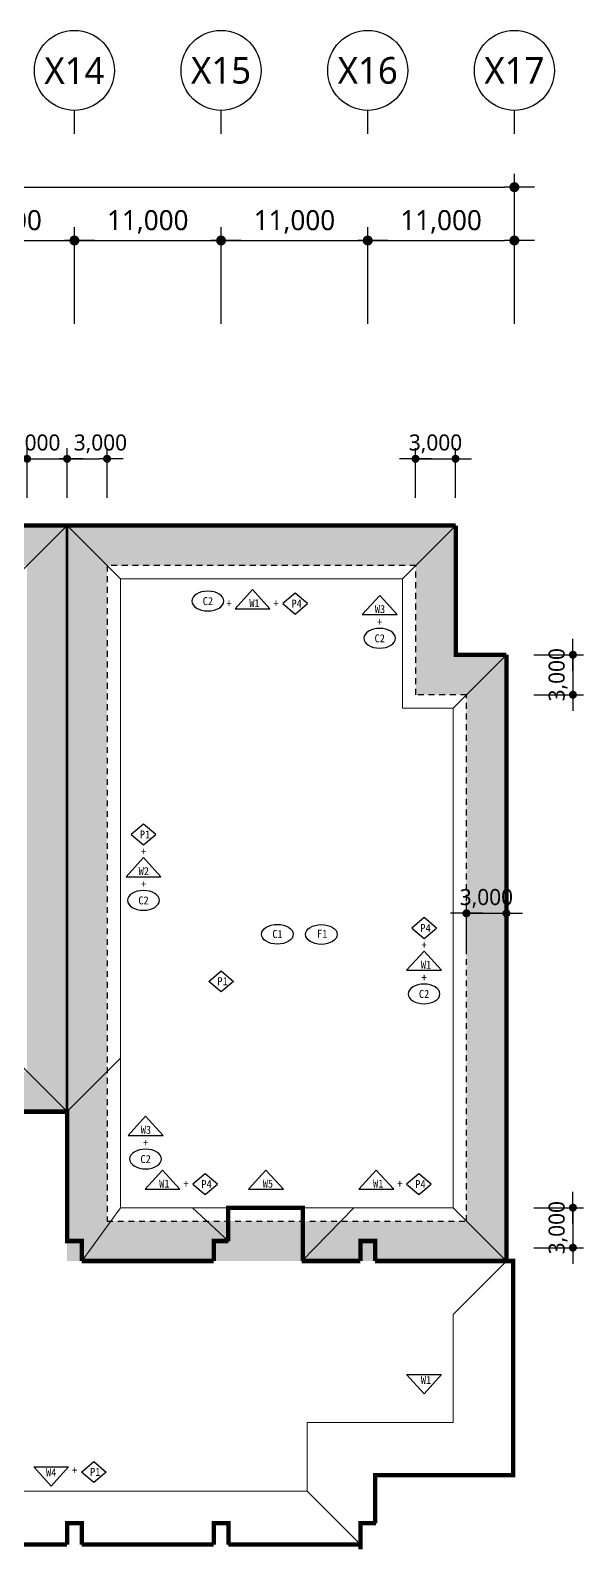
# Model space of a CAD drawing. Header units: millimetres. Extents: x 1915590 to 2257441, y 167795 to 1026436.
# Drawn here: x 2114789 to 2156280, y 318407 to 432436 of the extents above; entities that cross this region are included whole.
import ezdxf
from ezdxf.enums import TextEntityAlignment as Align

# ---------------------------------------------------------------- set-up
doc = ezdxf.new("R2010")
doc.units = ezdxf.units.MM
doc.header["$LTSCALE"] = 5
doc.header["$MEASUREMENT"] = 0
doc.header["$PDSIZE"] = -10
for name, pattern in [('CENTER2', [1.125, 0.75, -0.125, 0.125, -0.125]), ('DASHED', [0.75, 0.5, -0.25]), ('HID', [2, 1.1, -0.9]), ('HIDDEN2', [0.1875, 0.125, -0.0625]), ('PHANTOM2', [1.25, 0.625, -0.125, 0.125, -0.125, 0.125, -0.125])]:
    doc.linetypes.add(name, pattern=pattern)
doc.layers.get('0').update_dxf_attribs({"linetype": 'CONTINUOUS'})
doc.layers.get('Defpoints').update_dxf_attribs({"color": 153, "linetype": 'CONTINUOUS'})
for name, color, linetype, lineweight in [('A-AXIS-BUBL', 7, 'CONTINUOUS', 25), ('A-DIMS', 7, 'CONTINUOUS', 25), ('A-XXXX-HATC', 8, 'CONTINUOUS', 18), ('A-XXXX-TXT2', 3, 'CONTINUOUS', 25), ('S-ELEV-LIN1', 9, 'CONTINUOUS', 20)]:
    doc.layers.add(name, color=color, linetype=linetype, lineweight=lineweight)
for name, color, linetype in [('A-MARK-벽체방열-W1', 3, 'HIDDEN2'), ('A-MARK-벽체방열-W2', 6, 'HIDDEN2'), ('A-MARK-벽체방열-W3', 6, 'CONTINUOUS'), ('A-MARK-벽체방열-W4', 4, 'CONTINUOUS'), ('text', 3, 'CONTINUOUS'), ('일람 벽체', 7, 'CONTINUOUS')]:
    doc.layers.add(name, color=color, linetype=linetype)
doc.styles.add('HY울릉도L', font='')
doc.styles.add('돋움체', font='')
doc.styles.add('맑은고딕', font='malgun.ttf')
doc.styles.get('HY울릉도L').set_extended_font_data('HYwulM')
doc.styles.get('돋움체').set_extended_font_data('DotumChe')
doc.dimstyles.new('CDIM', dxfattribs={"dimtxt": 3, "dimasz": 1.5, "dimexe": 2, "dimexo": 1, "dimgap": 1, "dimtad": 1, "dimdec": 0, "dimrnd": 0.5, "dimzin": 0, "dimdsep": 32, "dimlunit": 6, "dimtxsty": 'HY울릉도L', "dimblk1": '_CIDOT', "dimblk2": '_CIDOT', "dimsah": 1, "dimcen": 5.5, "dimclrd": 2, "dimclre": 2, "dimclrt": 7, "dimadec": 0, "dimazin": 0, "dimtfac": 1, "dimtdec": 0, "dimtix": 1, "dimtmove": 2, "dimatfit": 1, "dimldrblk": '_CIDOT', "dimfxl": 1, "dimtolj": 1, "dimtzin": 0, "dimlwd": -1, "dimarcsym": 0})

# ---------------------------------------------------------------- blocks, each defined once
blk = doc.blocks.new('_CIDOT')
at = {"color": 0, "linetype": 'ByBlock'}
blk.add_line((2, 0), (-1, 0), dxfattribs=at)
at = {"color": 0, "linetype": 'ByBlock', "const_width": 0.5}
blk.add_lwpolyline([(-0.25, 0, 1), (0.25, 0, 1)], format="xyb", close=True, dxfattribs=at)
blk = doc.blocks.new('*D36')
at = {"layer": 'A-DIMS', "lineweight": -2, "transparency": 16777216}
for p, q in [((258693, 255621), (258693, 262871)), ((269693, 255621), (269693, 262871))]:
    blk.add_line(p, q, dxfattribs=at)
at = {"layer": 'A-DIMS', "transparency": 16777216}
blk.add_line((259443, 261871), (268943, 261871), dxfattribs=at)
at = {"layer": 'Defpoints', "color": 0, "transparency": 16777216}
for p in [(269693, 261871), (258693, 255121), (269693, 255121)]:
    blk.add_point(p, dxfattribs=at)
at = {"layer": 'A-DIMS', "transparency": 16777216, "xscale": 750, "yscale": 750, "zscale": 750, "rotation": 180}
blk.add_blockref('_CIDOT', (258693, 261871), dxfattribs=at)
at = {"layer": 'A-DIMS', "transparency": 16777216, "xscale": 750, "yscale": 750, "zscale": 750}
blk.add_blockref('_CIDOT', (269693, 261871), dxfattribs=at)
at = {"layer": 'A-DIMS', "color": 3, "transparency": 16777216, "insert": (264193, 263263), "char_height": 1500, "attachment_point": 5, "style": '맑은고딕'}
blk.add_mtext('\\A1;11,000', dxfattribs=at)
blk = doc.blocks.new('*D37')
at = {"layer": 'A-DIMS', "lineweight": -2, "transparency": 16777216}
for p, q in [((269693, 255621), (269693, 262871)), ((280693, 255621), (280693, 262871))]:
    blk.add_line(p, q, dxfattribs=at)
at = {"layer": 'A-DIMS', "transparency": 16777216}
blk.add_line((270443, 261871), (279943, 261871), dxfattribs=at)
at = {"layer": 'Defpoints', "color": 0, "transparency": 16777216}
for p in [(280693, 261871), (269693, 255121), (280693, 255121)]:
    blk.add_point(p, dxfattribs=at)
at = {"layer": 'A-DIMS', "transparency": 16777216, "xscale": 750, "yscale": 750, "zscale": 750, "rotation": 180}
blk.add_blockref('_CIDOT', (269693, 261871), dxfattribs=at)
at = {"layer": 'A-DIMS', "transparency": 16777216, "xscale": 750, "yscale": 750, "zscale": 750}
blk.add_blockref('_CIDOT', (280693, 261871), dxfattribs=at)
at = {"layer": 'A-DIMS', "color": 3, "transparency": 16777216, "insert": (275193, 263263), "char_height": 1500, "attachment_point": 5, "style": '맑은고딕'}
blk.add_mtext('\\A1;11,000', dxfattribs=at)
blk = doc.blocks.new('*D38')
at = {"layer": 'A-DIMS', "lineweight": -2, "transparency": 16777216}
for p, q in [((280693, 255621), (280693, 262871)), ((291693, 255621), (291693, 262871))]:
    blk.add_line(p, q, dxfattribs=at)
at = {"layer": 'A-DIMS', "transparency": 16777216}
blk.add_line((281443, 261871), (290943, 261871), dxfattribs=at)
at = {"layer": 'Defpoints', "color": 0, "transparency": 16777216}
for p in [(291693, 261871), (280693, 255121), (291693, 255121)]:
    blk.add_point(p, dxfattribs=at)
at = {"layer": 'A-DIMS', "transparency": 16777216, "xscale": 750, "yscale": 750, "zscale": 750, "rotation": 180}
blk.add_blockref('_CIDOT', (280693, 261871), dxfattribs=at)
at = {"layer": 'A-DIMS', "transparency": 16777216, "xscale": 750, "yscale": 750, "zscale": 750}
blk.add_blockref('_CIDOT', (291693, 261871), dxfattribs=at)
at = {"layer": 'A-DIMS', "color": 3, "transparency": 16777216, "insert": (286193, 263263), "char_height": 1500, "attachment_point": 5, "style": '맑은고딕'}
blk.add_mtext('\\A1;11,000', dxfattribs=at)
blk = doc.blocks.new('*D39')
at = {"layer": 'A-DIMS', "lineweight": -2, "transparency": 16777216}
for p, q in [((126693, 255621), (126693, 266871)), ((302693, 255621), (302693, 266871))]:
    blk.add_line(p, q, dxfattribs=at)
at = {"layer": 'A-DIMS', "transparency": 16777216}
blk.add_line((127443, 265871), (301943, 265871), dxfattribs=at)
at = {"layer": 'Defpoints', "color": 0, "transparency": 16777216}
for p in [(302693, 265871), (126693, 255121), (302693, 255121)]:
    blk.add_point(p, dxfattribs=at)
at = {"layer": 'A-DIMS', "transparency": 16777216, "xscale": 750, "yscale": 750, "zscale": 750, "rotation": 180}
blk.add_blockref('_CIDOT', (126693, 265871), dxfattribs=at)
at = {"layer": 'A-DIMS', "transparency": 16777216, "xscale": 750, "yscale": 750, "zscale": 750}
blk.add_blockref('_CIDOT', (302693, 265871), dxfattribs=at)
at = {"layer": 'A-DIMS', "color": 3, "transparency": 16777216, "insert": (214693, 267263), "char_height": 1500, "attachment_point": 5, "style": '맑은고딕'}
blk.add_mtext('\\A1;176,000', dxfattribs=at)
blk = doc.blocks.new('*D40')
at = {"layer": 'A-DIMS', "lineweight": -2, "transparency": 16777216}
for p, q in [((291693, 255621), (291693, 262871)), ((302693, 255621), (302693, 262871))]:
    blk.add_line(p, q, dxfattribs=at)
at = {"layer": 'A-DIMS', "transparency": 16777216}
blk.add_line((292443, 261871), (301943, 261871), dxfattribs=at)
at = {"layer": 'Defpoints', "color": 0, "transparency": 16777216}
for p in [(302693, 261871), (291693, 255121), (302693, 255121)]:
    blk.add_point(p, dxfattribs=at)
at = {"layer": 'A-DIMS', "transparency": 16777216, "xscale": 750, "yscale": 750, "zscale": 750, "rotation": 180}
blk.add_blockref('_CIDOT', (291693, 261871), dxfattribs=at)
at = {"layer": 'A-DIMS', "transparency": 16777216, "xscale": 750, "yscale": 750, "zscale": 750}
blk.add_blockref('_CIDOT', (302693, 261871), dxfattribs=at)
at = {"layer": 'A-DIMS', "color": 3, "transparency": 16777216, "insert": (297193, 263263), "char_height": 1500, "attachment_point": 5, "style": '맑은고딕'}
blk.add_mtext('\\A1;11,000', dxfattribs=at)
blk = doc.blocks.new('*D57')
at = {"layer": 'A-DIMS', "transparency": 16777216}
for p, q in [((2155480, 386236), (2155480, 386836)), ((2155480, 385636), (2155480, 382636)), ((2155480, 382036), (2155480, 381436))]:
    blk.add_line(p, q, dxfattribs=at)
at = {"layer": 'A-DIMS', "lineweight": -2, "transparency": 16777216}
for p, q in [((2152540, 385636), (2156280, 385636)), ((2152540, 382636), (2156280, 382636))]:
    blk.add_line(p, q, dxfattribs=at)
at = {"layer": 'Defpoints', "color": 0, "transparency": 16777216}
for p in [(2152140, 385636), (2152140, 382636), (2155480, 382636)]:
    blk.add_point(p, dxfattribs=at)
at = {"layer": 'A-DIMS', "transparency": 16777216, "xscale": 600, "yscale": 600, "zscale": 600}
for p, rotation in [((2155480, 385636), 270), ((2155480, 382636), 90)]:
    blk.add_blockref('_CIDOT', p, dxfattribs=dict(at, rotation=rotation))
at = {"layer": 'A-DIMS', "color": 3, "transparency": 16777216, "insert": (2154366, 384136), "char_height": 1200, "attachment_point": 5, "rotation": 90, "style": '맑은고딕'}
blk.add_mtext('\\A1;3,000', dxfattribs=at)
blk = doc.blocks.new('*D64')
at = {"layer": 'A-DIMS', "transparency": 16777216}
for p, q in [((2143073, 400326), (2142473, 400326)), ((2143673, 400326), (2146673, 400326)), ((2147273, 400326), (2147873, 400326))]:
    blk.add_line(p, q, dxfattribs=at)
at = {"layer": 'A-DIMS', "lineweight": -2, "transparency": 16777216}
for p, q in [((2143673, 397386), (2143673, 401126)), ((2146673, 397386), (2146673, 401126))]:
    blk.add_line(p, q, dxfattribs=at)
at = {"layer": 'Defpoints', "color": 0, "transparency": 16777216}
for p in [(2146673, 400326), (2143673, 396986), (2146673, 396986)]:
    blk.add_point(p, dxfattribs=at)
at = {"layer": 'A-DIMS', "transparency": 16777216, "xscale": 600, "yscale": 600, "zscale": 600}
blk.add_blockref('_CIDOT', (2143673, 400326), dxfattribs=at)
at = {"layer": 'A-DIMS', "transparency": 16777216, "xscale": 600, "yscale": 600, "zscale": 600, "rotation": 180}
blk.add_blockref('_CIDOT', (2146673, 400326), dxfattribs=at)
at = {"layer": 'A-DIMS', "color": 3, "transparency": 16777216, "insert": (2145173, 401440), "char_height": 1200, "attachment_point": 5, "style": '맑은고딕'}
blk.add_mtext('\\A1;3,000', dxfattribs=at)
blk = doc.blocks.new('*D65')
at = {"layer": 'A-DIMS', "lineweight": -2, "transparency": 16777216}
for p, q in [((2117540, 397386), (2117540, 401126)), ((2120540, 397386), (2120540, 401126))]:
    blk.add_line(p, q, dxfattribs=at)
at = {"layer": 'A-DIMS', "transparency": 16777216}
blk.add_line((2118140, 400326), (2119940, 400326), dxfattribs=at)
at = {"layer": 'Defpoints', "color": 0, "transparency": 16777216}
for p in [(2120540, 400326), (2117540, 396986), (2120540, 396986)]:
    blk.add_point(p, dxfattribs=at)
at = {"layer": 'A-DIMS', "transparency": 16777216, "xscale": 600, "yscale": 600, "zscale": 600, "rotation": 180}
blk.add_blockref('_CIDOT', (2117540, 400326), dxfattribs=at)
at = {"layer": 'A-DIMS', "transparency": 16777216, "xscale": 600, "yscale": 600, "zscale": 600}
blk.add_blockref('_CIDOT', (2120540, 400326), dxfattribs=at)
at = {"layer": 'A-DIMS', "color": 3, "transparency": 16777216, "insert": (2120040, 401440), "char_height": 1200, "attachment_point": 5, "style": '맑은고딕'}
blk.add_mtext('\\A1;3,000', dxfattribs=at)
blk = doc.blocks.new('*D66')
at = {"layer": 'A-DIMS', "lineweight": -2, "transparency": 16777216}
for p, q in [((2114540, 397386), (2114540, 401126)), ((2117540, 397386), (2117540, 401126))]:
    blk.add_line(p, q, dxfattribs=at)
at = {"layer": 'A-DIMS', "transparency": 16777216}
blk.add_line((2115140, 400326), (2116940, 400326), dxfattribs=at)
at = {"layer": 'Defpoints', "color": 0, "transparency": 16777216}
for p in [(2117540, 400326), (2114540, 396986), (2117540, 396986)]:
    blk.add_point(p, dxfattribs=at)
at = {"layer": 'A-DIMS', "transparency": 16777216, "xscale": 600, "yscale": 600, "zscale": 600, "rotation": 180}
blk.add_blockref('_CIDOT', (2114540, 400326), dxfattribs=at)
at = {"layer": 'A-DIMS', "transparency": 16777216, "xscale": 600, "yscale": 600, "zscale": 600}
blk.add_blockref('_CIDOT', (2117540, 400326), dxfattribs=at)
at = {"layer": 'A-DIMS', "color": 3, "transparency": 16777216, "insert": (2115040, 401440), "char_height": 1200, "attachment_point": 5, "style": '맑은고딕'}
blk.add_mtext('\\A1;3,000', dxfattribs=at)
blk = doc.blocks.new('*D60')
at = {"layer": 'A-DIMS', "transparency": 16777216}
for p, q in [((2155480, 344786), (2155480, 345386)), ((2155480, 344186), (2155480, 341186)), ((2155480, 340586), (2155480, 339986))]:
    blk.add_line(p, q, dxfattribs=at)
at = {"layer": 'A-DIMS', "lineweight": -2, "transparency": 16777216}
for p, q in [((2152540, 344186), (2156280, 344186)), ((2152540, 341186), (2156280, 341186))]:
    blk.add_line(p, q, dxfattribs=at)
at = {"layer": 'Defpoints', "color": 0, "transparency": 16777216}
for p in [(2152140, 344186), (2152140, 341186), (2155480, 341186)]:
    blk.add_point(p, dxfattribs=at)
at = {"layer": 'A-DIMS', "transparency": 16777216, "xscale": 600, "yscale": 600, "zscale": 600}
for p, rotation in [((2155480, 344186), 270), ((2155480, 341186), 90)]:
    blk.add_blockref('_CIDOT', p, dxfattribs=dict(at, rotation=rotation))
at = {"layer": 'A-DIMS', "color": 3, "transparency": 16777216, "insert": (2154366, 342686), "char_height": 1200, "attachment_point": 5, "rotation": 90, "style": '맑은고딕'}
blk.add_mtext('\\A1;3,000', dxfattribs=at)
blk = doc.blocks.new('*D61')
at = {"layer": 'A-DIMS', "transparency": 16777216}
for p, q in [((2146890, 366251), (2146290, 366251)), ((2147490, 366251), (2150490, 366251)), ((2151090, 366251), (2151690, 366251))]:
    blk.add_line(p, q, dxfattribs=at)
at = {"layer": 'A-DIMS', "lineweight": -2, "transparency": 16777216}
for p, q in [((2147490, 363311), (2147490, 367051)), ((2150490, 363311), (2150490, 367051))]:
    blk.add_line(p, q, dxfattribs=at)
at = {"layer": 'Defpoints', "color": 0, "transparency": 16777216}
for p in [(2150490, 366251), (2147490, 362911), (2150490, 362911)]:
    blk.add_point(p, dxfattribs=at)
at = {"layer": 'A-DIMS', "transparency": 16777216, "xscale": 600, "yscale": 600, "zscale": 600}
blk.add_blockref('_CIDOT', (2147490, 366251), dxfattribs=at)
at = {"layer": 'A-DIMS', "transparency": 16777216, "xscale": 600, "yscale": 600, "zscale": 600, "rotation": 180}
blk.add_blockref('_CIDOT', (2150490, 366251), dxfattribs=at)
at = {"layer": 'A-DIMS', "color": 3, "transparency": 16777216, "insert": (2148990, 367365), "char_height": 1200, "attachment_point": 5, "style": '맑은고딕'}
blk.add_mtext('\\A1;3,000', dxfattribs=at)
blk = doc.blocks.new('DIM(210222)')
for p, q in [((269693, 269870.6), (269693, 271620.6)), ((280693, 269870.6), (280693, 271620.6)), ((291693, 269870.6), (291693, 271620.6)), ((302693, 269870.6), (302693, 271620.6))]:
    blk.add_line(p, q)
at = {"layer": 'A-AXIS-BUBL', "ltscale": 0.2}
for centre in [(269693, 274620.6), (280693, 274620.6), (291693, 274620.6), (302693, 274620.6)]:
    blk.add_circle(centre, 3000, dxfattribs=at)
at = {"layer": 'A-XXXX-TXT2', "ltscale": 0.2, "style": '맑은고딕'}
for s, p in [('X14', (269693, 274620.6)), ('X15', (280693, 274620.6)), ('X16', (291693, 274620.6)), ('X17', (302693, 274620.6))]:
    blk.add_text(s, height=2000, dxfattribs=at).set_placement(p, align=Align.MIDDLE)
at = {"layer": 'A-DIMS'}
for p1, p2, distance, picture, middle in [((126693, 255120.6), (302693, 255120.6), 10750, '*D39', (214693, 267263.4)), ((258693, 255120.6), (269693, 255120.6), 6750, '*D36', (264193, 263263.4)), ((269693, 255120.6), (280693, 255120.6), 6750, '*D37', (275193, 263263.4)), ((280693, 255120.6), (291693, 255120.6), 6750, '*D38', (286193, 263263.4)), ((291693, 255120.6), (302693, 255120.6), 6750, '*D40', (297193, 263263.4))]:
    dim = blk.add_aligned_dim(p1=p1, p2=p2, distance=distance, dimstyle='CDIM', override={"dimscale": 500, "dimtxsty": '맑은고딕', "dimclrd": 256, "dimclre": 256, "dimclrt": 3}, dxfattribs=at)
    dim.commit()
    dim.dimension.update_dxf_attribs({"geometry": picture, "text_midpoint": middle})

msp = doc.modelspace()

# ---------------------------------------------------------------- hatches: boundary and pattern name
at = {"layer": 'A-XXXX-HATC'}
h = msp.add_hatch(dxfattribs=at)
h.set_pattern_fill('ANSI33', color=256, scale=5000)
h.paths.add_polyline_path([(2117540.1, 340185.7), (2150490.1, 340185.7), (2150490.1, 385635.7), (2146690.1, 385635.7), (2146690.1, 395318.2), (2117540.1, 395318.2)])
h.paths.add_polyline_path([(2120540.1, 343185.7), (2120540.1, 392318.2), (2143690.1, 392318.2), (2143690.1, 382635.7), (2147490.1, 382635.7), (2147490.1, 343185.7)], flags=16)
h.paths.add_polyline_path([(2085640.1, 340185.7), (2113740.1, 340185.7), (2113740.1, 351385.7), (2117540.1, 351385.7), (2117540.1, 395318.2), (2089440.1, 395318.2), (2089440.1, 385635.7), (2085640.1, 385635.7)])
h.paths.add_polyline_path([(2088640.1, 343185.7), (2088640.1, 382635.7), (2092440.1, 382635.7), (2092440.1, 392318.2), (2114540.1, 392318.2), (2114540.1, 354385.7), (2110740.1, 354385.7), (2110740.1, 343185.7)], flags=16)
h.paths.add_polyline_path([(2056440.1, 340185.7), (2085640.1, 340185.7), (2085640.1, 385635.7), (2085640.1, 395335.7), (2052640.1, 395335.7), (2052640.1, 351385.7), (2056440.1, 351385.7)])
h.paths.add_polyline_path([(2059440.1, 343185.7), (2059440.1, 354385.7), (2055640.1, 354385.7), (2055640.1, 392335.7), (2082640.1, 392335.7), (2082640.1, 343185.7)], flags=16)
h.paths.add_polyline_path([(2019690.1, 340185.7), (2052640.1, 340185.7), (2052640.1, 395335.7), (2023490.1, 395335.7), (2023490.1, 385635.7), (2019690.1, 385635.7)])
h.paths.add_polyline_path([(2022690.1, 343185.7), (2022690.1, 382635.7), (2026490.1, 382635.7), (2026490.1, 392335.7), (2049640.1, 392335.7), (2049640.1, 343185.7)], flags=16)

# ---------------------------------------------------------------- linework, layer by layer
at = {"layer": 'A-MARK-벽체방열-W1', "linetype": 'DASHED', "ltscale": 200, "const_width": 200}
msp.add_lwpolyline([(2117540.1, 395335.7), (2117540.1, 351385.7)], dxfattribs=at)
at = {"layer": 'A-MARK-벽체방열-W2', "ltscale": 300, "const_width": 333.3}
for points in [[(2146690.1, 395318.2), (2089440.1, 395318.2)], [(2140640.1, 340185.7), (2150490.1, 340185.7), (2150490.1, 385635.7)], [(2118640.1, 340185.7), (2128540.1, 340185.7)], [(2135140.1, 340185.7), (2139540.1, 340185.7)], [(2140640.1, 320535.7), (2140640.1, 324135.7), (2150990.1, 324135.7), (2150990.1, 340185.7), (2150490.1, 340185.7)]]:
    msp.add_lwpolyline(points, dxfattribs=at)
at = {"layer": 'A-MARK-벽체방열-W3', "linetype": 'PHANTOM2', "ltscale": 300, "const_width": 333.3}
for points in [[(2150490.1, 385635.7), (2146690.1, 385635.7), (2146690.1, 395318.2)], [(2118640.1, 340185.7), (2118640.1, 341685.7), (2117540.1, 341685.7), (2117540.1, 351385.7), (2113740.1, 351385.7), (2113740.1, 341385.7)], [(2128540.1, 340185.7), (2128540.1, 341685.7), (2129640.1, 341685.7)], [(2140702.9, 320535.7), (2139540.1, 320535.7), (2139540.1, 318573.2)]]:
    msp.add_lwpolyline(points, dxfattribs=at)
at = {"layer": 'A-MARK-벽체방열-W3', "linetype": 'HID', "ltscale": 80}
msp.add_lwpolyline([(2120540.1, 343185.7), (2147490.1, 343185.7), (2147490.1, 382635.7), (2143690.1, 382635.7), (2143690.1, 392318.2), (2120540.1, 392318.2)], close=True, dxfattribs=at)
at = {"layer": 'A-MARK-벽체방열-W3', "linetype": 'PHANTOM2', "ltscale": 150, "const_width": 333.3}
for points in [[(2140640.1, 340185.7), (2140640.1, 341685.7), (2139540.1, 341685.7), (2139540.1, 340185.7)], [(2118640.1, 318935.7), (2118640.1, 320535.7), (2117540.1, 320535.7), (2117540.1, 318935.7)], [(2129640.1, 318935.7), (2129640.1, 320535.7), (2128540.1, 320535.7), (2128540.1, 318935.7)]]:
    msp.add_lwpolyline(points, dxfattribs=at)
at = {"layer": 'A-MARK-벽체방열-W4', "linetype": 'CENTER2', "ltscale": 200, "const_width": 333}
msp.add_lwpolyline([(2135222, 340185.7), (2135222, 344166), (2129622, 344166), (2129622, 341666)], dxfattribs=at)
at = {"layer": 'A-MARK-벽체방열-W4', "const_width": 333.3}
for points in [[(2117540.1, 318935.7), (2107640.1, 318935.7)], [(2118640.1, 318935.7), (2128540.1, 318935.7)], [(2139540.1, 318935.7), (2129640.1, 318935.7)]]:
    msp.add_lwpolyline(points, dxfattribs=at)
at = {"layer": 'S-ELEV-LIN1'}
for p, q in [((2117540.1, 395335.7), (2121540.1, 391335.7)), ((2146690.1, 395335.7), (2142690.1, 391335.7)), ((2150490.1, 385635.7), (2146490.1, 381635.7)), ((2117540.1, 351385.7), (2121540.1, 355385.7)), ((2118640.1, 340185.7), (2121540.1, 344185.7)), ((2126940.1, 344185.7), (2129640.1, 341685.7)), ((2139040.1, 344185.7), (2135140.1, 340185.7)), ((2150490.1, 340185.7), (2146490.1, 344185.7)), ((2150490.1, 340185.7), (2146490.1, 336185.7)), ((2139540.1, 318935.7), (2135540.1, 322935.7))]:
    msp.add_line(p, q, dxfattribs=at)
for points in [[(2117540.1, 395335.7), (2113540.1, 391335.7), (2093440.1, 391268.2), (2093440.1, 381635.7), (2089640.1, 381635.7), (2089640.1, 344185.7), (2109590.1, 344185.7), (2109590.1, 355385.7), (2113540.1, 355385.7), (2117540.1, 351385.7)], [(2146490.1, 336185.7), (2146490.1, 328080.5), (2135540.1, 328080.5), (2135540.1, 322935.7), (2023515.1, 322935.7), (2023515.1, 336360.7), (2019690.1, 340185.7)]]:
    msp.add_lwpolyline(points, dxfattribs=at)
msp.add_lwpolyline([(2121540.1, 344185.7), (2146490.1, 344185.7), (2146490.1, 381635.7), (2142690.1, 381635.7), (2142690.1, 391318.2), (2121540.1, 391318.2)], close=True, dxfattribs=at)
at = {"layer": '일람 벽체'}
for points in [[(2130144.7, 389088.4), (2132755.3, 389088.4), (2131450, 390526.8)], [(2133720.7, 389470), (2134648.4, 388686.4), (2135576.1, 389470), (2134648.4, 390253.7)], [(2139681.8, 388643.7), (2142292.4, 388643.7), (2140987.1, 390082.1)], [(2122344.6, 372160.7), (2123272.3, 371377.1), (2124199.9, 372160.7), (2123272.3, 372944.4)], [(2121967, 368995.8), (2124577.5, 368995.8), (2123272.3, 370434.2)], [(2143386.9, 365149), (2144314.6, 364365.3), (2145242.2, 365149), (2144314.6, 365932.6)], [(2143009.3, 361984.1), (2145619.9, 361984.1), (2144314.6, 363422.4)], [(2128162.4, 361152), (2129090.1, 361935.7), (2130017.7, 361152), (2129090.1, 360368.3)], [(2122123.7, 349607), (2124734.3, 349607), (2123429, 351045.4)], [(2123384.6, 345569.9), (2125995.2, 345569.9), (2124689.9, 347008.3)], [(2126960.6, 345951.6), (2127888.2, 345167.9), (2128815.9, 345951.6), (2127888.2, 346735.2)], [(2131152.6, 345569.9), (2133763.2, 345569.9), (2132457.9, 347008.3)], [(2139426.6, 345569.9), (2142037.2, 345569.9), (2140731.9, 347008.3)], [(2143002.6, 345951.6), (2143930.3, 345167.9), (2144857.9, 345951.6), (2143930.3, 346735.2)], [(2143009.3, 331679.3), (2145619.9, 331679.3), (2144314.6, 330240.9)], [(2118613.1, 324370.5), (2119540.7, 325154.1), (2120468.4, 324370.5), (2119540.7, 323586.8)], [(2115037.1, 324752.1), (2117647.7, 324752.1), (2116342.4, 323313.7)]]:
    msp.add_lwpolyline(points, close=True, dxfattribs=at)
at = {"layer": '일람 벽체', "extrusion": (0, 0, -1)}
for centre in [(2128097.8, 389660.3), (2140984.1, 386871.2), (2123269.3, 367223.3), (2144311.6, 360211.6), (2123426.1, 347834.5)]:
    msp.add_ellipse(centre, major_axis=(1192.8, 0), ratio=0.62025674, dxfattribs=at)
at = {"layer": '일람 벽체'}
for centre in [(2133315, 364683.1), (2136610.8, 364666.2)]:
    msp.add_ellipse(centre, major_axis=(1192.8, 0), ratio=0.62025674, dxfattribs=at)

# ---------------------------------------------------------------- block references
msp.add_blockref('DIM(210222)', (1848397, 154815.1))

# ---------------------------------------------------------------- texts
at = {"layer": 'text', "style": '돋움체'}
for s, p in [('C2', (2128103.4, 389657.5)), ('+', (2129692, 389494.9)), ('W1', (2131595.4, 389507.2)), ('+', (2133217.6, 389494.9)), ('P4', (2134759.4, 389470)), ('W3', (2141010.2, 389062.5)), ('+', (2140991.9, 388096.1)), ('C2', (2140989.7, 386868.4)), ('P1', (2123383.3, 372160.7)), ('+', (2123277, 370892.9)), ('W2', (2123296.2, 369414.7)), ('+', (2123277, 368448.3)), ('C2', (2123274.9, 367220.5)), ('C1', (2133320.6, 364700.3)), ('F1', (2136676.7, 364720.5)), ('P4', (2144425.6, 365149)), ('+', (2144319.4, 363881.1)), ('W1', (2144460, 362402.9)), ('+', (2144319.4, 361436.5)), ('P1', (2129201.1, 361164)), ('C2', (2144317.2, 360208.8)), ('W3', (2123452.2, 350025.9)), ('+', (2123433.8, 349059.5)), ('C2', (2123431.7, 347831.7)), ('W1', (2124835.3, 345988.8)), ('+', (2126457.4, 345976.4)), ('P4', (2127999.3, 345951.6)), ('W5', (2132603.3, 345988.8)), ('W1', (2140877.3, 345988.8)), ('+', (2142499.4, 345976.4)), ('P4', (2144041.3, 345951.6)), ('W1', (2144460, 331272.4)), ('W4', (2116346.4, 324345.2)), ('+', (2118109.9, 324506.2)), ('P1', (2119651.8, 324382.5))]:
    msp.add_text(s, height=600, dxfattribs=at).set_placement(p, align=Align.MIDDLE_CENTER)

# ---------------------------------------------------------------- dimensions: what is measured, and where the dimension line sits
at = {"layer": 'A-DIMS'}
for base, p1, p2, picture, middle in [((2117540.1, 400325.5), (2114540.1, 396985.7), (2117540.1, 396985.7), '*D66', (2115040.1, 401439.8)), ((2120540.1, 400325.5), (2117540.1, 396985.7), (2120540.1, 396985.7), '*D65', (2120040.1, 401439.8))]:
    dim = msp.add_linear_dim(base=base, p1=p1, p2=p2, angle=360, dimstyle='CDIM', override={"dimscale": 400, "dimtxsty": '맑은고딕', "dimclrd": 256, "dimclre": 256, "dimclrt": 3}, dxfattribs=at)
    dim.commit()
    dim.dimension.update_dxf_attribs({"geometry": picture, "text_midpoint": middle, "dimtype": 161})
for p1, p2, picture, middle in [((2143672.6, 396985.7), (2146672.6, 396985.7), '*D64', (2145172.6, 401439.8)), ((2152140.1, 385635.7), (2152140.1, 382635.7), '*D57', (2154365.7, 384135.7)), ((2147490.1, 362910.7), (2150490.1, 362910.7), '*D61', (2148990.1, 367364.8)), ((2152140.1, 344185.7), (2152140.1, 341185.7), '*D60', (2154365.7, 342685.7))]:
    dim = msp.add_aligned_dim(p1=p1, p2=p2, distance=3339.9, dimstyle='CDIM', override={"dimscale": 400, "dimtxsty": '맑은고딕', "dimclrd": 256, "dimclre": 256, "dimclrt": 3}, dxfattribs=at)
    dim.commit()
    dim.dimension.update_dxf_attribs({"geometry": picture, "text_midpoint": middle})

doc.saveas('drawing.dxf')
